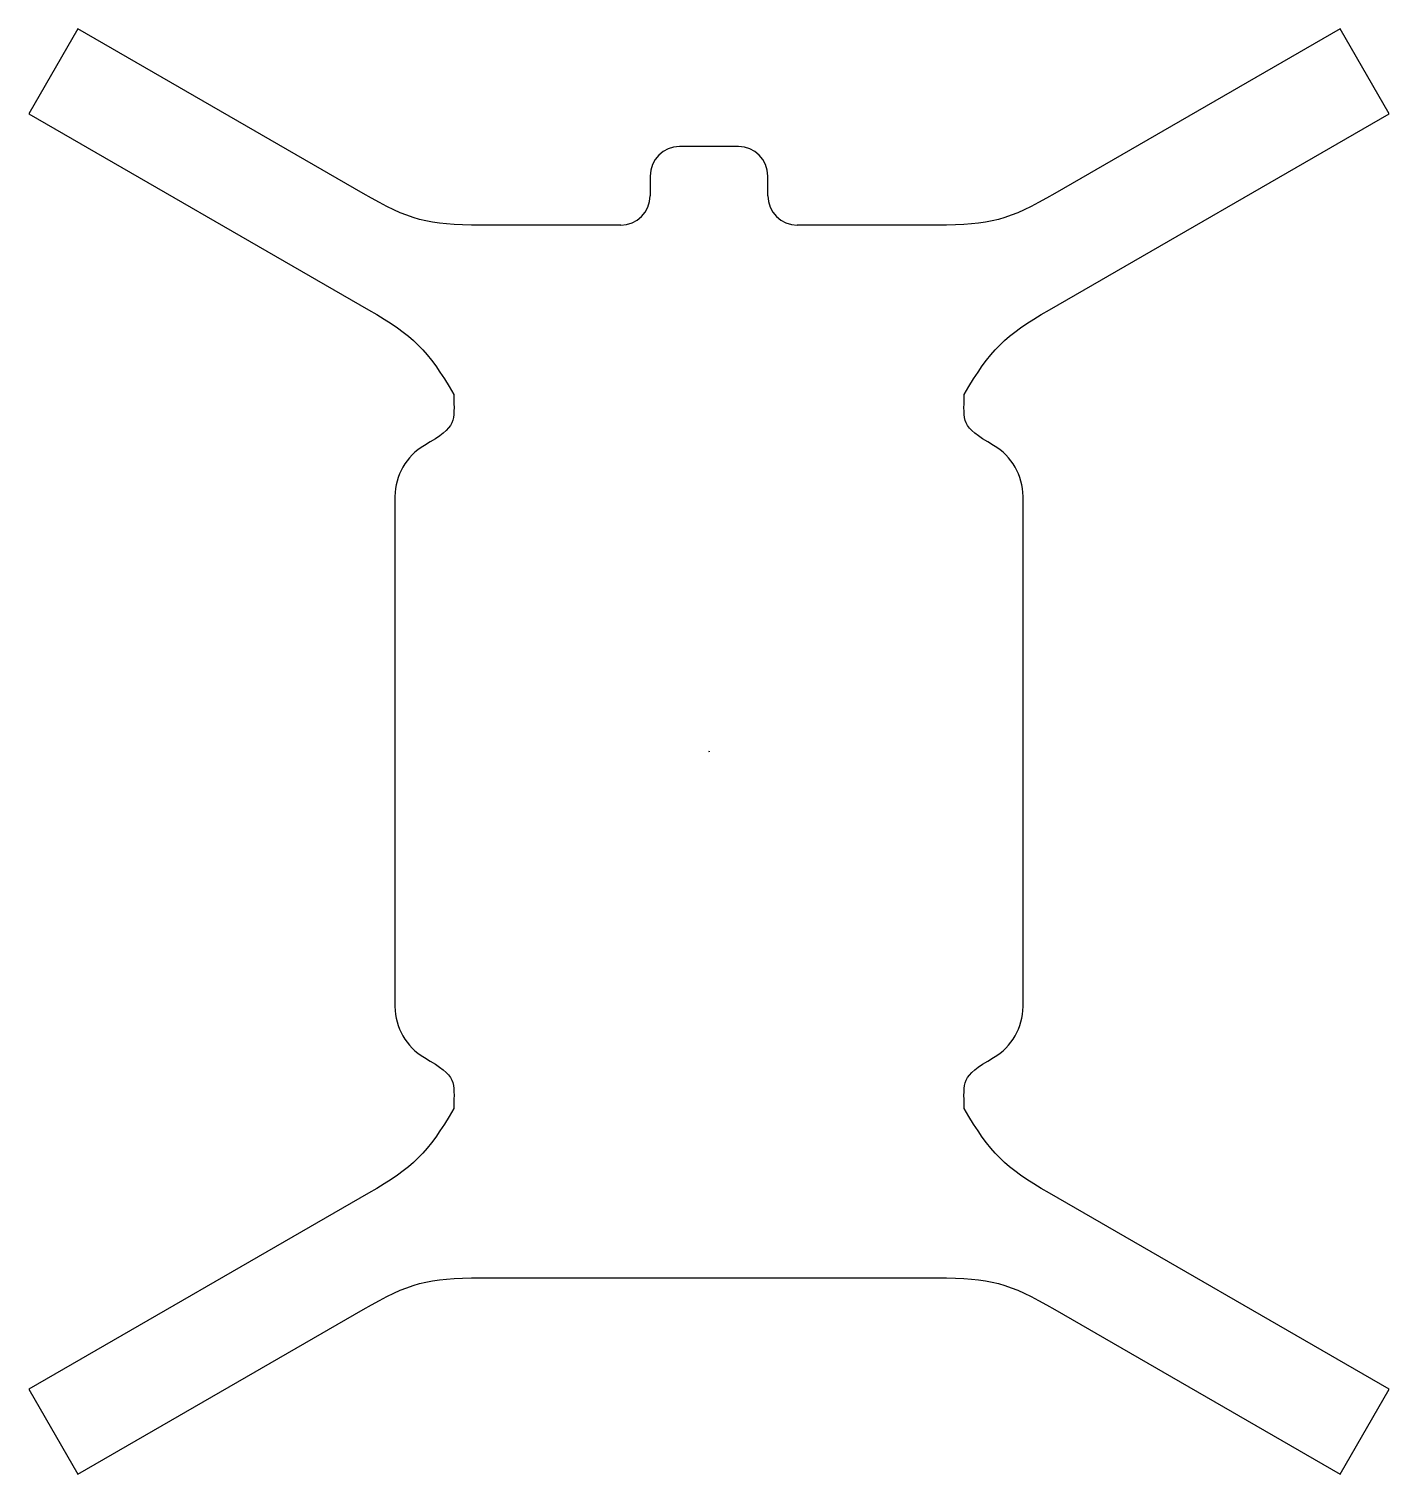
# Model space of a CAD drawing. Header units: millimetres. Extents: x -34.7 to 34.7, y -36.8 to 36.8.
import ezdxf

# ---------------------------------------------------------------- set-up
doc = ezdxf.new("R2010")
doc.units = ezdxf.units.MM

msp = doc.modelspace()

# ---------------------------------------------------------------- linework, layer by layer
at = {"color": 7, "linetype": 'Continuous', "lineweight": 25}
for p, q in [((-32.151, 36.83), (-34.651, 32.5)), ((-17.615, 28.438), (-32.151, 36.83)), ((32.151, 36.83), (17.615, 28.438)), ((34.651, 32.5), (32.151, 36.83)), ((-34.651, 32.5), (-17.346, 22.509)), ((17.346, 22.509), (34.651, 32.5)), ((1.5, 30.83), (-1.5, 30.83)), ((-3, 29.33), (-3, 28.33)), ((3, 28.33), (3, 29.33)), ((-4.5, 26.83), (-11.615, 26.83)), ((11.615, 26.83), (4.5, 26.83)), ((-16, 13), (-16, -13)), ((16, -13), (16, 13)), ((-17.346, -22.509), (-34.651, -32.5)), ((34.651, -32.5), (17.346, -22.509)), ((-11.615, -26.83), (11.615, -26.83)), ((-32.151, -36.83), (-17.615, -28.438)), ((17.615, -28.438), (32.151, -36.83)), ((-34.651, -32.5), (-32.151, -36.83)), ((32.151, -36.83), (34.651, -32.5))]:
    msp.add_line(p, q, dxfattribs=at)
msp.add_circle((0, 0), 0.01, dxfattribs=at)
for centre, radius, start, end in [((-1.5, 29.33), 1.5, 90, 180), ((1.5, 29.33), 1.5, 0, 90), ((-4.5, 28.33), 1.5, 270, 0), ((4.5, 28.33), 1.5, 180, 270), ((-13, 13), 3, 120, 180), ((13, 13), 3, 0, 60), ((-13, -13), 3, 180, 240), ((13, -13), 3, 300, 0)]:
    msp.add_arc(centre, radius, start, end, dxfattribs=at)
for points in [[(-11.615, 26.83), (-14.335, 26.83), (-15.259, 27.078), (-17.615, 28.438)], [(17.615, 28.438), (15.259, 27.078), (14.335, 26.83), (11.615, 26.83)], [(-17.346, 22.509), (-15.025, 21.169), (-14.358, 20.507), (-13, 18.196)], [(13, 18.196), (14.358, 20.507), (15.025, 21.169), (17.346, 22.509)], [(-13, 18.196), (-13, 16.811), (-12.779, 16.592), (-14.5, 15.598)], [(14.5, 15.598), (12.782, 16.59), (13, 16.797), (13, 18.196)], [(-14.5, -15.598), (-12.782, -16.59), (-13, -16.797), (-13, -18.196)], [(13, -18.196), (13, -16.811), (12.779, -16.592), (14.5, -15.598)], [(-13, -18.196), (-14.358, -20.507), (-15.025, -21.169), (-17.346, -22.509)], [(17.346, -22.509), (15.025, -21.169), (14.358, -20.507), (13, -18.196)], [(-17.615, -28.438), (-15.259, -27.078), (-14.335, -26.83), (-11.615, -26.83)], [(11.615, -26.83), (14.335, -26.83), (15.259, -27.078), (17.615, -28.438)]]:
    msp.add_open_spline(points, degree=3, dxfattribs=at)

doc.saveas('drawing.dxf')
